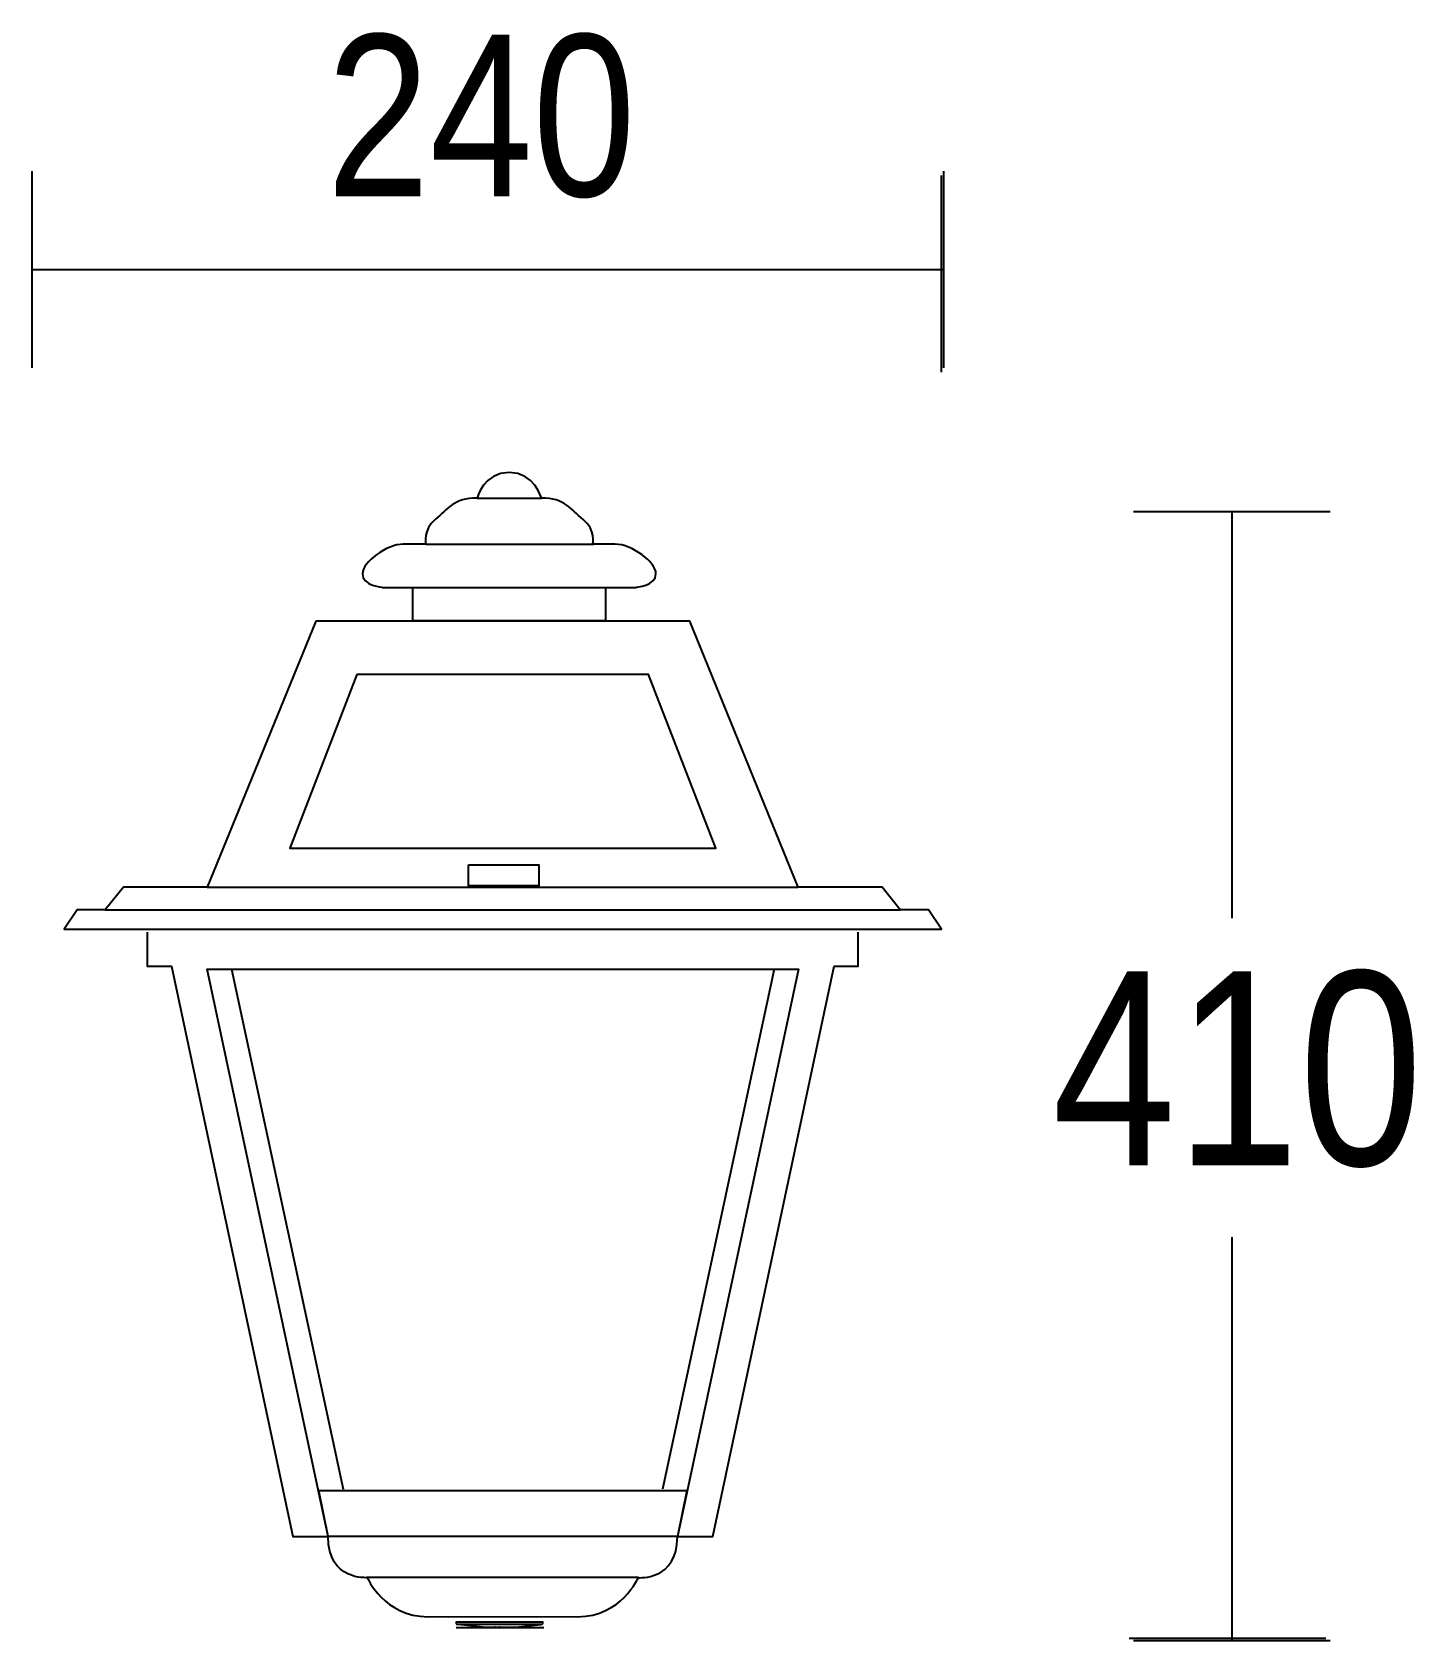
# Model space of a CAD drawing. Extents: x 0 to 113, y 0 to 131.
import ezdxf

# ---------------------------------------------------------------- set-up
doc = ezdxf.new("R2010")
doc.units = 0
doc.layers.add('LIVELLO_1', color=160, linetype='Continuous')
doc.styles.add('STD', font='txt')

# ---------------------------------------------------------------- blocks, each defined once
blk = doc.blocks.new('AI9-BLK1')
at = {"layer": 'LIVELLO_1', "color": 7}
for p, q in [((-55.8, 37.43), (-55.8, 53.45)), ((18.22, 37.08), (18.22, 53.1)), ((18.4, 37.43), (18.4, 53.45)), ((-55.8, 45.44), (-37.44, 45.44)), ((-55.67, 45.44), (18.43, 45.44)), ((-19.59, 26.83), (-14.36, 26.83)), ((33.83, 25.73), (49.84, 25.73)), ((41.83, 25.73), (41.83, -7.37)), ((-23.77, 23.08), (-10.1, 23.08)), ((-41.55, -4.84), (6.55, -4.84)), ((-49.85, -6.68), (14.84, -6.68)), ((-39.59, -11.52), (-30.49, -53.83)), ((4.6, -11.52), (-4.5, -53.83)), ((41.83, -33.33), (41.83, -66.18)), ((-14.21, -64.67), (-21.32, -64.67)), ((-21.3, -65.11), (-20.43, -65.11)), ((-19.1, -65.06), (-21.14, -64.86)), ((-14.4, -64.86), (-21.14, -64.86)), ((-19.1, -65.06), (-18.11, -65.06)), ((-18.11, -65.06), (-17.77, -65.06)), ((-17.77, -65.06), (-17.42, -65.06)), ((33.47, -65.98), (49.49, -65.98)), ((33.83, -66.16), (49.84, -66.16))]:
    blk.add_line(p, q, dxfattribs=at)
for points in [[(-24.82, 19.56), (-9.15, 19.56), (-9.15, 16.84), (-24.82, 16.84)], [(-32.72, 16.82), (-41.55, -4.84), (-48.37, -4.84), (-49.85, -6.68), (-52.15, -6.68), (-53.2, -8.27), (18.21, -8.27), (17.16, -6.68), (14.84, -6.68), (13.38, -4.84), (6.55, -4.84), (-2.27, 16.82)], [(-29.37, 12.47), (-34.82, -1.66), (-0.17, -1.66), (-5.63, 12.47)], [(-20.3, -3.02), (-14.56, -3.02), (-14.56, -4.72), (-20.3, -4.72)], [(-2.53, -53.95), (-3.29, -57.7), (-31.71, -57.7), (-32.46, -53.95)]]:
    blk.add_lwpolyline(points, close=True, dxfattribs=at)
for points in [[(-46.43, -8.5), (-46.43, -11.28), (-44.45, -11.28), (-34.59, -57.7), (-31.71, -57.7), (-41.57, -11.52), (6.58, -11.52), (-3.29, -57.7), (-0.4, -57.7), (9.46, -11.28), (11.43, -11.28), (11.43, -8.5)], [(-20.43, -65.11), (-15.04, -65.11), (-14.17, -65.11)], [(-17.42, -65.06), (-16.43, -65.06), (-14.4, -64.86)]]:
    blk.add_lwpolyline(points, dxfattribs=at)
for points, knots in [([(-16.98, 19.56), (-16.98, 19.56), (-27.26, 19.56), (-27.26, 19.56), (-27.26, 19.56), (-28.92, 19.7), (-28.92, 20.67), (-28.92, 21.64), (-26.91, 23.08), (-25.6, 23.08), (-25.6, 23.08), (-23.77, 23.08), (-23.77, 23.08), (-23.77, 23.08), (-24.03, 24.26), (-22.99, 25.1), (-21.95, 25.93), (-21.51, 26.83), (-19.59, 26.83), (-19.59, 26.83), (-19.05, 28.92), (-16.98, 28.92), (-14.9, 28.92), (-14.36, 26.83), (-14.36, 26.83), (-12.44, 26.83), (-12, 25.93), (-10.96, 25.1), (-9.91, 24.26), (-10.17, 23.08), (-10.17, 23.08), (-10.17, 23.08), (-8.34, 23.08), (-8.34, 23.08), (-7.03, 23.08), (-5.03, 21.64), (-5.03, 20.67), (-5.03, 19.7), (-6.68, 19.56), (-6.68, 19.56), (-6.68, 19.56), (-16.98, 19.56), (-16.98, 19.56)], [0, 0, 0, 0, 1, 1, 1, 2, 2, 2, 3, 3, 3, 4, 4, 4, 5, 5, 5, 6, 6, 6, 7, 7, 7, 8, 8, 8, 9, 9, 9, 10, 10, 10, 11, 11, 11, 12, 12, 12, 13, 13, 13, 14, 14, 14, 14]), ([(-11.4, -64.22), (-7.84, -64.22), (-6.47, -61.04), (-6.47, -61.04), (-6.47, -61.04), (-28.52, -61.04), (-28.52, -61.04), (-28.52, -61.04), (-27.16, -64.22), (-23.59, -64.22), (-23.59, -64.22), (-11.18, -64.2), (-11.18, -64.2)], [0, 0, 0, 0, 1, 1, 1, 2, 2, 2, 3, 3, 3, 4, 4, 4, 4]), ([(-18.11, -65.06), (-18.11, -65.06), (-18.11, -65.06), (-18.11, -65.06), (-18.11, -65.06), (-18.11, -65.06), (-18.11, -65.06), (-18.11, -65.06), (-18.11, -65.05), (-18.11, -65.05), (-18.11, -65.05), (-18.11, -65.05), (-18.11, -65.06)], [0, 0, 0, 0, 1, 1, 1, 2, 2, 2, 3, 3, 3, 4, 4, 4, 4]), ([(-17.76, -65.06), (-17.76, -65.06), (-17.76, -65.06), (-17.77, -65.06), (-17.77, -65.06), (-17.77, -65.06), (-17.77, -65.06), (-17.77, -65.06), (-17.77, -65.05), (-17.77, -65.05), (-17.76, -65.05), (-17.76, -65.05), (-17.76, -65.06)], [0, 0, 0, 0, 1, 1, 1, 2, 2, 2, 3, 3, 3, 4, 4, 4, 4])]:
    blk.add_open_spline(points, degree=3, knots=knots, dxfattribs=at)
for points in [[(-28.52, -61.04), (-28.52, -61.04), (-31.71, -61.32), (-31.71, -57.7)], [(-6.47, -61.04), (-6.47, -61.04), (-3.29, -61.32), (-3.29, -57.7)], [(-21.32, -64.67), (-21.31, -64.77), (-21.23, -64.85), (-21.14, -64.86)], [(-14.4, -64.86), (-14.3, -64.85), (-14.22, -64.77), (-14.21, -64.67)]]:
    blk.add_open_spline(points, degree=3, dxfattribs=at)
at = {"layer": 'LIVELLO_1', "color": 7, "attachment_point": 1, "style": 'STD'}
for s, insert, char_height in [('\\fArial Narrow|b0|i0;\\H13.1539;\\C7;24\\H13.1539;0', (-31.83, 64.56), 13.1539), ('\\fArial Narrow|b0|i0;\\H15.7711;\\C7;410', (27.22, -11.7), 15.7711)]:
    blk.add_mtext(s, dxfattribs=dict(at, insert=insert, char_height=char_height))

msp = doc.modelspace()

# ---------------------------------------------------------------- block references
at = {"layer": 'LIVELLO_1', "color": 7}
msp.add_blockref('AI9-BLK1', (56.218791, 66.572681), dxfattribs=at)

doc.saveas('drawing.dxf')
